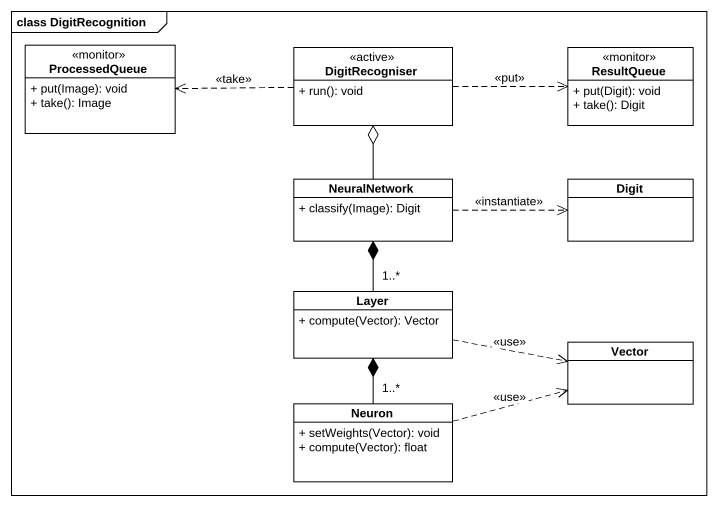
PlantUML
@startuml
mainframe class DigitRecognition
hide circle
hide empty members
skinparam classAttributeIconSize 0
class ProcessedQueue <<monitor>> {
  + put(Image): void
  + take(): Image
}
class DigitRecogniser <<active>> {
  + run(): void
}
class ResultQueue <<monitor>> {
  + put(Digit): void
  + take(): Digit
}
class NeuralNetwork {
  + classify(Image): Digit
}
class Digit
class Layer {
  + compute(Vector): Vector
}
class Vector
class Neuron {
  + setWeights(Vector): void
  + compute(Vector): float
}
DigitRecogniser .left.> ProcessedQueue : <<take>>
DigitRecogniser .right.> ResultQueue : <<put>>
NeuralNetwork -up-o DigitRecogniser
NeuralNetwork .right.> Digit : <<instantiate>>
Layer "1..*" -up-* NeuralNetwork
Layer .right.> Vector : <<use>>
Neuron "1..*" -up-* Layer
Neuron .right.> Vector : <<use>>
@enduml
